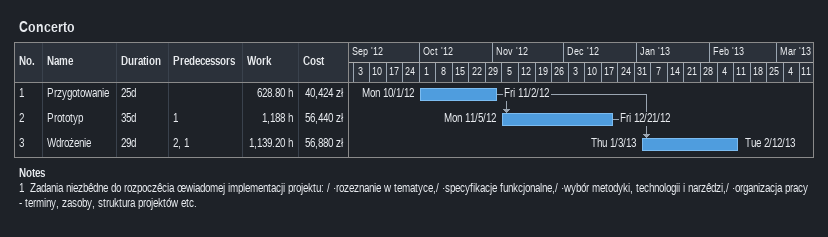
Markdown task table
Concerto

| ID | Task | Duration | Start | Finish | Predecessors | Work (h) | Cost (zł) |
|---|---|---|---|---|---|---|---|
| 1 | Przygotowanie | 25d | 2012-10-01 | 2012-11-02 |  | 628.80 | 40424 |
| 2 | Prototyp | 35d | 2012-11-05 | 2012-12-21 | 1 | 1188 | 56440 |
| 3 | Wdrożenie | 29d | 2013-01-03 | 2013-02-12 | 2, 1 | 1139.20 | 56880 |

Notes
- 1: Zadania niezbêdne do rozpoczêcia œwiadomej implementacji projektu: / ·rozeznanie w tematyce,/ ·specyfikacje funkcjonalne,/ ·wybór metodyki, technologii i narzêdzi,/ ·organizacja pracy - terminy, zasoby, struktura projektów etc.
